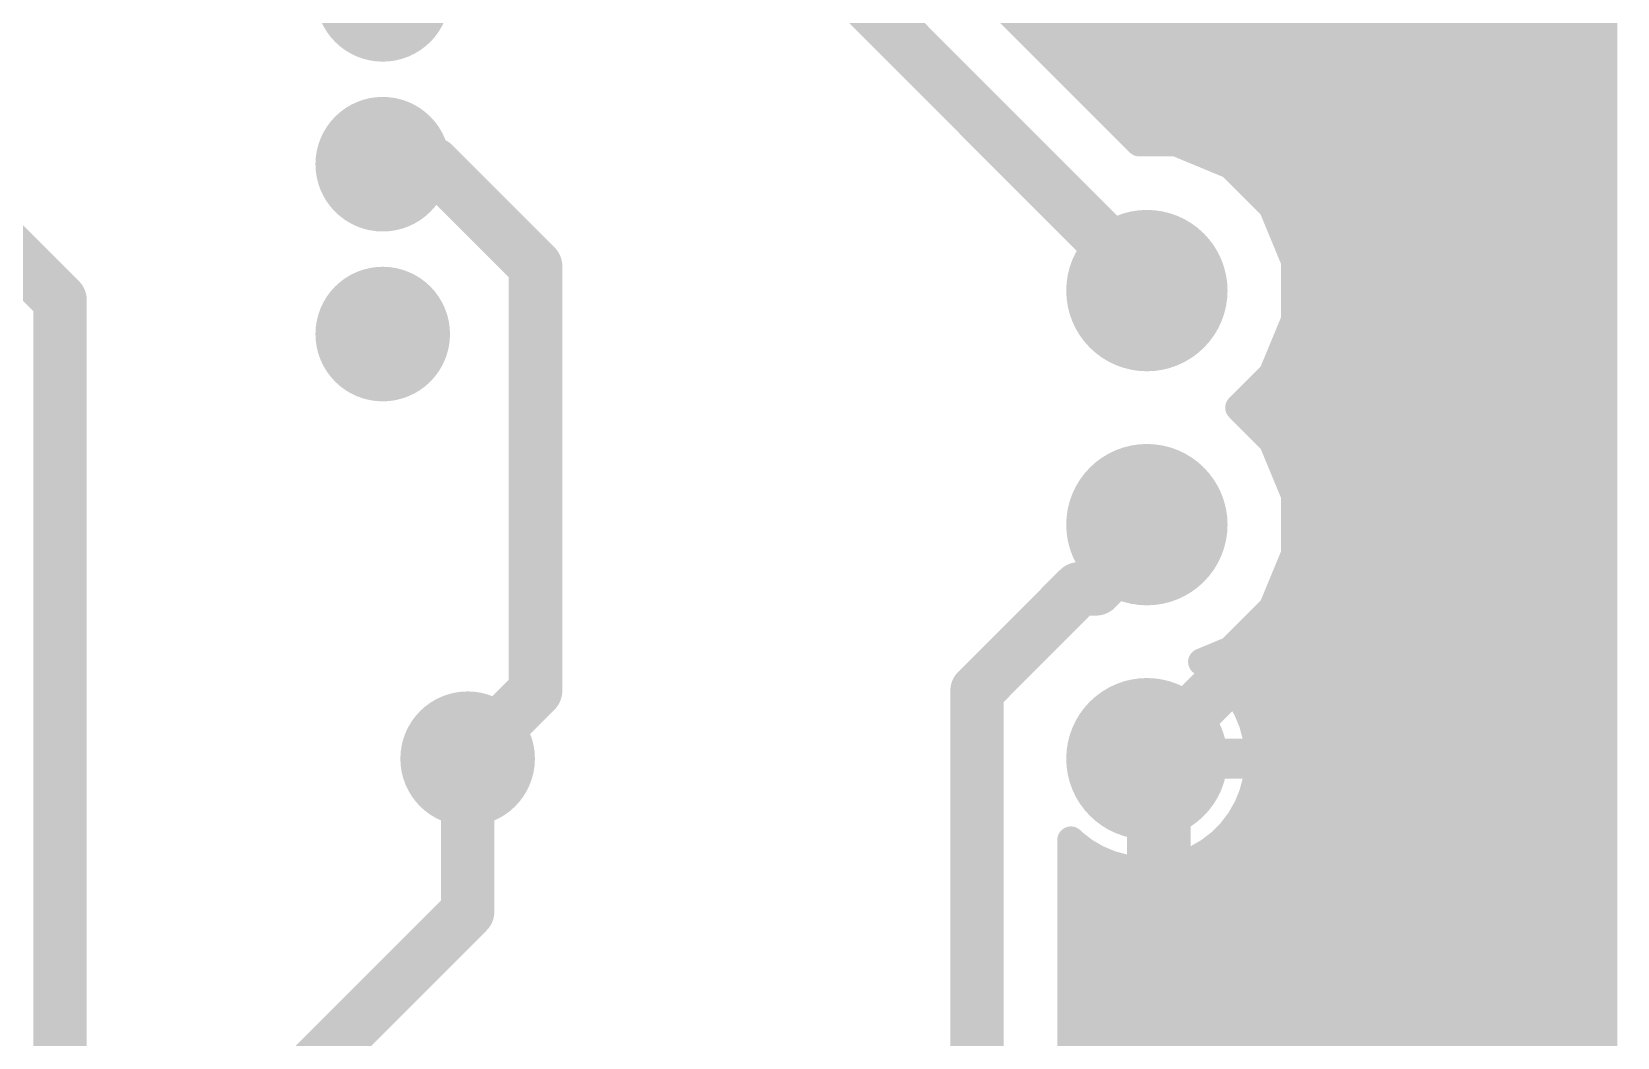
# Model space of a CAD drawing. Extents: x 5.3 to 94.7, y 6.6 to 67.
# Drawn here: x 70.95 to 94.67, y 33.93 to 48.97 of the extents above; entities that cross this region are included whole.
import ezdxf

# ---------------------------------------------------------------- set-up
doc = ezdxf.new("R2010")
doc.units = 0
doc.layers.add('16', color=175, linetype='CONTINUOUS')
doc.layers.add('17', color=82, linetype='CONTINUOUS')

# ---------------------------------------------------------------- blocks, each defined once
blk = doc.blocks.new('ROUNDP')
at = {"const_width": 0.5}
blk.add_lwpolyline([(0, -0.25, 1), (0, 0.25, 1), (0, -0.25)], format="xyb", dxfattribs=at)

msp = doc.modelspace()

# ---------------------------------------------------------------- linework, layer by layer
at = {"layer": '16'}
for points, const_width in [([(94.4628, 66.8428), (94.4628, 6.8072)], 0.4064), ([(90.17, 54.61), (90.17, 40.64)], 0.8), ([(80.137, 52.705), (87.63, 45.212)], 0.8), ([(87.5167, 47.3097), (82.1214, 52.705)], 0.4064), ([(85.652, 49.1744), (94.4628, 49.1744)], 0.4064), ([(86.0584, 48.768), (94.4628, 48.768)], 0.4064), ([(86.4648, 48.3616), (94.4628, 48.3616)], 0.4064), ([(86.8712, 47.9552), (94.4628, 47.9552)], 0.4064), ([(87.2776, 47.5488), (94.4628, 47.5488)], 0.4064), ([(88.0695, 47.3097), (87.5167, 47.3097)], 0.4064), ([(88.8817, 46.9733), (88.0695, 47.3097)], 0.4064), ([(71.374, 44.958), (69.342, 46.99)], 0.8), ([(76.962, 46.99), (76.2, 46.99)], 0.8), ([(78.486, 45.466), (76.962, 46.99)], 0.8), ([(88.4734, 47.1424), (94.4628, 47.1424)], 0.4064), ([(89.5033, 46.3517), (88.8817, 46.9733)], 0.4064), ([(89.119, 46.736), (94.4628, 46.736)], 0.4064), ([(89.8397, 45.5395), (89.5033, 46.3517)], 0.4064), ([(89.5124, 46.3296), (94.4628, 46.3296)], 0.4064), ([(89.6808, 45.9232), (94.4628, 45.9232)], 0.4064), ([(78.486, 39.116), (78.486, 45.466)], 0.8), ([(87.63, 45.212), (87.63, 45.1)], 0.8), ([(89.8397, 44.6605), (89.8397, 45.5395)], 0.4064), ([(89.8397, 45.5168), (94.4628, 45.5168)], 0.4064), ([(71.374, 32.004), (71.374, 44.958)], 0.8), ([(89.8397, 45.1104), (94.4628, 45.1104)], 0.4064), ([(89.5033, 43.8483), (89.8397, 44.6605)], 0.4064), ([(89.8397, 44.704), (94.4628, 44.704)], 0.4064), ([(89.6894, 44.2976), (94.4628, 44.2976)], 0.4064), ([(89.005, 43.35), (89.5033, 43.8483)], 0.4064), ([(89.5211, 43.8912), (94.4628, 43.8912)], 0.4064), ([(89.1398, 43.4848), (94.4628, 43.4848)], 0.4064), ([(89.5033, 42.8517), (89.005, 43.35)], 0.4064), ([(89.2766, 43.0784), (94.4628, 43.0784)], 0.4064), ([(89.8397, 42.0395), (89.5033, 42.8517)], 0.4064), ([(89.5777, 42.672), (94.4628, 42.672)], 0.4064), ([(89.7461, 42.2656), (94.4628, 42.2656)], 0.4064), ([(89.8397, 41.1605), (89.8397, 42.0395)], 0.4064), ([(87.63, 41.402), (87.63, 41.6)], 0.8), ([(89.8397, 41.8592), (94.4628, 41.8592)], 0.4064), ([(86.868, 40.64), (87.63, 41.402)], 0.8), ([(89.8397, 41.4528), (94.4628, 41.4528)], 0.4064), ([(89.5033, 40.3483), (89.8397, 41.1605)], 0.4064), ([(85.09, 39.116), (86.614, 40.64)], 0.8), ([(86.614, 40.64), (86.868, 40.64)], 0.8), ([(90.17, 40.64), (87.63, 38.1)], 0.8), ([(89.7925, 41.0464), (94.4628, 41.0464)], 0.4064), ([(89.6241, 40.64), (94.4628, 40.64)], 0.4064), ([(88.8817, 39.7267), (89.5033, 40.3483)], 0.4064), ([(89.3886, 40.2336), (94.4628, 40.2336)], 0.4064), ([(88.4497, 39.5478), (88.8817, 39.7267)], 0.4064), ([(88.9822, 39.8272), (94.4628, 39.8272)], 0.4064), ([(88.5563, 39.4863), (88.4497, 39.5478)], 0.4064), ([(88.7293, 39.3535), (88.5563, 39.4863)], 0.4064), ([(88.6416, 39.4208), (94.4628, 39.4208)], 0.4064), ([(77.47, 38.1), (78.486, 39.116)], 0.8), ([(85.09, 30.226), (85.09, 39.116)], 0.8), ([(88.8835, 39.1993), (88.7293, 39.3535)], 0.4064), ([(89.0163, 39.0263), (88.8835, 39.1993)], 0.4064), ([(89.1253, 38.8374), (89.0163, 39.0263)], 0.4064), ([(89.0231, 39.0144), (94.4628, 39.0144)], 0.4064), ([(89.2088, 38.6359), (89.1253, 38.8374)], 0.4064), ([(89.2652, 38.4253), (89.2088, 38.6359)], 0.4064), ([(89.2163, 38.608), (94.4628, 38.608)], 0.4064), ([(77.47, 38.1), (77.47, 35.814)], 0.8), ([(87.884, 37.846), (87.63, 38.1)], 0.8), ([(89.2937, 38.209), (89.2652, 38.4253)], 0.4064), ([(87.5332, 36.4363), (87.5332, 38.0032)], 0.4064), ([(87.5332, 38.0032), (87.7268, 38.0032)], 0.4064), ([(87.884, 33.528), (87.884, 37.846)], 0.8), ([(87.7268, 38.0032), (87.7268, 38.1968)], 0.4064), ([(87.7268, 38.1968), (89.2937, 38.1968)], 0.4064), ([(87.7268, 38.0032), (87.7268, 36.4363)], 0.4064), ([(89.2937, 38.0032), (87.7268, 38.0032)], 0.4064), ([(89.2652, 37.7747), (89.2937, 37.991)], 0.4064), ([(89.2937, 38.1968), (89.2937, 38.209)], 0.4064), ([(89.2937, 38.2016), (94.4628, 38.2016)], 0.4064), ([(89.2937, 37.991), (89.2937, 38.0032)], 0.4064), ([(87.5332, 37.7952), (87.7268, 37.7952)], 0.4064), ([(89.2088, 37.5641), (89.2652, 37.7747)], 0.4064), ([(89.2679, 37.7952), (94.4628, 37.7952)], 0.4064), ([(89.1253, 37.3626), (89.2088, 37.5641)], 0.4064), ([(87.5332, 37.3888), (87.7268, 37.3888)], 0.4064), ([(89.0163, 37.1737), (89.1253, 37.3626)], 0.4064), ([(89.1362, 37.3888), (94.4628, 37.3888)], 0.4064), ([(88.8835, 37.0007), (89.0163, 37.1737)], 0.4064), ([(86.4932, 32.2943), (86.4932, 36.884)], 0.4064), ([(86.4932, 36.884), (86.5307, 36.8465)], 0.4064), ([(86.5307, 36.8465), (86.7037, 36.7137)], 0.4064), ([(87.5332, 36.9824), (87.7268, 36.9824)], 0.4064), ([(88.5563, 36.7137), (88.7293, 36.8465)], 0.4064), ([(88.7293, 36.8465), (88.8835, 37.0007)], 0.4064), ([(88.8652, 36.9824), (94.4628, 36.9824)], 0.4064), ([(86.4932, 36.576), (86.9618, 36.576)], 0.4064), ([(86.7037, 36.7137), (86.8926, 36.6047)], 0.4064), ([(86.8926, 36.6047), (87.0941, 36.5212)], 0.4064), ([(87.5332, 36.576), (87.7268, 36.576)], 0.4064), ([(88.1659, 36.5212), (88.3674, 36.6047)], 0.4064), ([(88.2982, 36.576), (94.4628, 36.576)], 0.4064), ([(88.3674, 36.6047), (88.5563, 36.7137)], 0.4064), ([(87.0941, 36.5212), (87.3047, 36.4648)], 0.4064), ([(87.3047, 36.4648), (87.521, 36.4363)], 0.4064), ([(87.521, 36.4363), (87.5332, 36.4363)], 0.4064), ([(87.7268, 36.4363), (87.739, 36.4363)], 0.4064), ([(87.739, 36.4363), (87.9553, 36.4648)], 0.4064), ([(87.9553, 36.4648), (88.1659, 36.5212)], 0.4064), ([(86.4932, 36.1696), (94.4628, 36.1696)], 0.4064), ([(77.47, 35.814), (70.104, 28.448)], 0.8), ([(86.4932, 35.7632), (94.4628, 35.7632)], 0.4064), ([(86.4932, 35.3568), (94.4628, 35.3568)], 0.4064), ([(86.4932, 34.9504), (94.4628, 34.9504)], 0.4064), ([(86.4932, 34.544), (94.4628, 34.544)], 0.4064), ([(86.4932, 34.1376), (94.4628, 34.1376)], 0.4064), ([(86.4932, 33.7312), (94.4628, 33.7312)], 0.4064)]:
    msp.add_lwpolyline(points, dxfattribs=dict(at, const_width=const_width))
for points, const_width in [([(86.0584, 48.8696, 1), (86.0584, 48.6664)], 0.2032), ([(94.4628, 48.6664, 1), (94.4628, 48.8696)], 0.2032), ([(86.4648, 48.4632, 1), (86.4648, 48.26)], 0.2032), ([(94.4628, 48.26, 1), (94.4628, 48.4632)], 0.2032), ([(86.8712, 48.0568, 1), (86.8712, 47.8536)], 0.2032), ([(94.4628, 47.8536, 1), (94.4628, 48.0568)], 0.2032), ([(87.2776, 47.6504, 1), (87.2776, 47.4472)], 0.2032), ([(94.4628, 47.4472, 1), (94.4628, 47.6504)], 0.2032), ([(87.5167, 47.4113, 1), (87.5167, 47.2081)], 0.2032), ([(87.4449, 47.2379, 1), (87.5886, 47.3815)], 0.2032), ([(88.1084, 47.4036, 1), (88.0307, 47.2158)], 0.2032), ([(88.0695, 47.2081, 1), (88.0695, 47.4113)], 0.2032), ([(76.2, 47.19, 1), (76.2, 46.79)], 0.4), ([(77.1034, 47.1314, 1), (76.8206, 46.8486)], 0.4), ([(76.962, 46.79, 1), (76.962, 47.19)], 0.4), ([(88.4734, 47.244, 1), (88.4734, 47.0408)], 0.2032), ([(94.4628, 47.0408, 1), (94.4628, 47.244)], 0.2032), ([(88.9535, 47.0451, 1), (88.8099, 46.9014)], 0.2032), ([(88.8428, 46.8794, 1), (88.9206, 47.0672)], 0.2032), ([(89.119, 46.8376, 1), (89.119, 46.6344)], 0.2032), ([(94.4628, 46.6344, 1), (94.4628, 46.8376)], 0.2032), ([(89.5972, 46.3906, 1), (89.4094, 46.3128)], 0.2032), ([(89.5124, 46.4312, 1), (89.5124, 46.228)], 0.2032), ([(89.4314, 46.2799, 1), (89.5751, 46.4235)], 0.2032), ([(94.4628, 46.228, 1), (94.4628, 46.4312)], 0.2032), ([(89.6808, 46.0248, 1), (89.6808, 45.8216)], 0.2032), ([(94.4628, 45.8216, 1), (94.4628, 46.0248)], 0.2032), ([(78.686, 45.466, 1), (78.286, 45.466)], 0.4), ([(78.3446, 45.3246, 1), (78.6274, 45.6074)], 0.4), ([(87.83, 45.212, 1), (87.43, 45.212)], 0.4), ([(87.4886, 45.0706, 1), (87.7714, 45.3534)], 0.4), ([(89.9413, 45.5395, 1), (89.7381, 45.5395)], 0.2032), ([(89.8397, 45.6184, 1), (89.8397, 45.4152)], 0.2032), ([(89.7458, 45.5007, 1), (89.9336, 45.5784)], 0.2032), ([(94.4628, 45.4152, 1), (94.4628, 45.6184)], 0.2032), ([(71.574, 44.958, 1), (71.174, 44.958)], 0.4), ([(71.2326, 44.8166, 1), (71.5154, 45.0994)], 0.4), ([(87.43, 45.1, 1), (87.83, 45.1)], 0.4), ([(89.8397, 45.212, 1), (89.8397, 45.0088)], 0.2032), ([(94.4628, 45.0088, 1), (94.4628, 45.212)], 0.2032), ([(89.8397, 44.8056, 1), (89.8397, 44.6024)], 0.2032), ([(89.9336, 44.6216, 1), (89.7458, 44.6993)], 0.2032), ([(94.4628, 44.6024, 1), (94.4628, 44.8056)], 0.2032), ([(89.7381, 44.6605, 1), (89.9413, 44.6605)], 0.2032), ([(89.6894, 44.3992, 1), (89.6894, 44.196)], 0.2032), ([(94.4628, 44.196, 1), (94.4628, 44.3992)], 0.2032), ([(89.4094, 43.8872, 1), (89.5972, 43.8094)], 0.2032), ([(89.5211, 43.9928, 1), (89.5211, 43.7896)], 0.2032), ([(89.5751, 43.7765, 1), (89.4314, 43.9201)], 0.2032), ([(94.4628, 43.7896, 1), (94.4628, 43.9928)], 0.2032), ([(89.1398, 43.5864, 1), (89.1398, 43.3832)], 0.2032), ([(94.4628, 43.3832, 1), (94.4628, 43.5864)], 0.2032), ([(89.0768, 43.4218, 1), (88.9331, 43.2782)], 0.2032), ([(88.9331, 43.4218, 1), (89.0768, 43.2782)], 0.2032), ([(89.2766, 43.18, 1), (89.2766, 42.9768)], 0.2032), ([(94.4628, 42.9768, 1), (94.4628, 43.18)], 0.2032), ([(89.5972, 42.8906, 1), (89.4094, 42.8128)], 0.2032), ([(89.4314, 42.7799, 1), (89.5751, 42.9235)], 0.2032), ([(89.5777, 42.7736, 1), (89.5777, 42.5704)], 0.2032), ([(94.4628, 42.5704, 1), (94.4628, 42.7736)], 0.2032), ([(89.7461, 42.3672, 1), (89.7461, 42.164)], 0.2032), ([(94.4628, 42.164, 1), (94.4628, 42.3672)], 0.2032), ([(89.9413, 42.0395, 1), (89.7381, 42.0395)], 0.2032), ([(87.83, 41.6, 1), (87.43, 41.6)], 0.4), ([(89.8397, 41.9608, 1), (89.8397, 41.7576)], 0.2032), ([(89.7458, 42.0007, 1), (89.9336, 42.0784)], 0.2032), ([(94.4628, 41.7576, 1), (94.4628, 41.9608)], 0.2032), ([(87.7714, 41.2606, 1), (87.4886, 41.5434)], 0.4), ([(87.43, 41.402, 1), (87.83, 41.402)], 0.4), ([(89.8397, 41.5544, 1), (89.8397, 41.3512)], 0.2032), ([(94.4628, 41.3512, 1), (94.4628, 41.5544)], 0.2032), ([(89.9336, 41.1216, 1), (89.7458, 41.1993)], 0.2032), ([(86.614, 40.84, 1), (86.614, 40.44)], 0.4), ([(86.7554, 40.4986, 1), (86.4726, 40.7814)], 0.4), ([(86.868, 40.44, 1), (86.868, 40.84)], 0.4), ([(89.7925, 41.148, 1), (89.7925, 40.9448)], 0.2032), ([(89.7381, 41.1605, 1), (89.9413, 41.1605)], 0.2032), ([(90.3114, 40.4986, 1), (90.0286, 40.7814)], 0.4), ([(94.4628, 40.9448, 1), (94.4628, 41.148)], 0.2032), ([(86.7266, 40.7814, 1), (87.0094, 40.4986)], 0.4), ([(89.6241, 40.7416, 1), (89.6241, 40.5384)], 0.2032), ([(89.97, 40.64, 1), (90.37, 40.64)], 0.4), ([(94.4628, 40.5384, 1), (94.4628, 40.7416)], 0.2032), ([(89.3886, 40.3352, 1), (89.3886, 40.132)], 0.2032), ([(89.4094, 40.3872, 1), (89.5972, 40.3094)], 0.2032), ([(89.5751, 40.2765, 1), (89.4314, 40.4201)], 0.2032), ([(94.4628, 40.132, 1), (94.4628, 40.3352)], 0.2032), ([(88.8099, 39.7985, 1), (88.9535, 39.6549)], 0.2032), ([(88.9206, 39.6328, 1), (88.8428, 39.8206)], 0.2032), ([(88.9822, 39.9288, 1), (88.9822, 39.7256)], 0.2032), ([(94.4628, 39.7256, 1), (94.4628, 39.9288)], 0.2032), ([(88.5005, 39.6358, 1), (88.3989, 39.4598)], 0.2032), ([(88.4109, 39.6417, 1), (88.4886, 39.4539)], 0.2032), ([(88.6181, 39.5669, 1), (88.4944, 39.4057)], 0.2032), ([(88.5055, 39.3983, 1), (88.6071, 39.5743)], 0.2032), ([(88.6416, 39.5224, 1), (88.6416, 39.3192)], 0.2032), ([(94.4628, 39.3192, 1), (94.4628, 39.5224)], 0.2032), ([(78.6274, 38.9746, 1), (78.3446, 39.2574)], 0.4), ([(85.29, 39.116, 1), (84.89, 39.116)], 0.4), ([(84.9486, 39.2574, 1), (85.2314, 38.9746)], 0.4), ([(88.8011, 39.4254, 1), (88.6575, 39.2817)], 0.2032), ([(88.6675, 39.2729, 1), (88.7912, 39.4341)], 0.2032), ([(88.9641, 39.2612, 1), (88.8029, 39.1375)], 0.2032), ([(88.8117, 39.1275, 1), (88.9554, 39.2711)], 0.2032), ([(78.286, 39.116, 1), (78.686, 39.116)], 0.4), ([(89.1043, 39.0771, 1), (88.9283, 38.9755)], 0.2032), ([(89.0231, 39.116, 1), (89.0231, 38.9128)], 0.2032), ([(88.9357, 38.9644, 1), (89.0969, 39.0881)], 0.2032), ([(94.4628, 38.9128, 1), (94.4628, 39.116)], 0.2032), ([(89.2192, 38.8763, 1), (89.0315, 38.7985)], 0.2032), ([(89.0373, 38.7866, 1), (89.2133, 38.8882)], 0.2032), ([(89.3069, 38.6622, 1), (89.1106, 38.6096)], 0.2032), ([(89.2163, 38.7096, 1), (89.2163, 38.5064)], 0.2032), ([(89.1149, 38.597, 1), (89.3027, 38.6748)], 0.2032), ([(94.4628, 38.5064, 1), (94.4628, 38.7096)], 0.2032), ([(77.67, 38.1, 1), (77.27, 38.1)], 0.4), ([(77.3286, 38.2414, 1), (77.6114, 37.9586)], 0.4), ([(87.7714, 38.2414, 1), (87.4886, 37.9586)], 0.4), ([(87.4886, 38.2414, 1), (87.7714, 37.9586)], 0.4), ([(89.366, 38.4385, 1), (89.1645, 38.412)], 0.2032), ([(89.1671, 38.399, 1), (89.3634, 38.4516)], 0.2032), ([(87.6348, 38.0032, 1), (87.4316, 38.0032)], 0.2032), ([(87.5332, 38.1048, 1), (87.5332, 37.9016)], 0.2032), ([(88.084, 37.846, 1), (87.684, 37.846)], 0.4), ([(87.8284, 38.1968, 1), (87.6252, 38.1968)], 0.2032), ([(87.7268, 38.2984, 1), (87.7268, 38.0952)], 0.2032), ([(87.8284, 38.0032, 1), (87.6252, 38.0032)], 0.2032), ([(87.7268, 38.1048, 1), (87.7268, 37.9016)], 0.2032), ([(87.7426, 37.7046, 1), (88.0254, 37.9874)], 0.4), ([(87.7268, 37.9016, 1), (87.7268, 38.1048)], 0.2032), ([(89.3953, 38.209, 1), (89.1921, 38.209)], 0.2032), ([(89.2937, 38.3032, 1), (89.2937, 38.1)], 0.2032), ([(89.1921, 38.1968, 1), (89.3953, 38.1968)], 0.2032), ([(89.3953, 38.0032, 1), (89.1921, 38.0032)], 0.2032), ([(89.193, 38.1958, 1), (89.3944, 38.2223)], 0.2032), ([(89.3944, 37.9777, 1), (89.193, 38.0042)], 0.2032), ([(89.2937, 38.0952, 1), (89.2937, 38.2984)], 0.2032), ([(89.2937, 37.9016, 1), (89.2937, 38.1048)], 0.2032), ([(94.4628, 38.1, 1), (94.4628, 38.3032)], 0.2032), ([(87.5332, 37.8968, 1), (87.5332, 37.6936)], 0.2032), ([(87.6252, 38.0032, 1), (87.8284, 38.0032)], 0.2032), ([(87.7268, 37.6936, 1), (87.7268, 37.8968)], 0.2032), ([(89.2679, 37.8968, 1), (89.2679, 37.6936)], 0.2032), ([(89.3634, 37.7484, 1), (89.1671, 37.801)], 0.2032), ([(89.1921, 37.991, 1), (89.3953, 37.991)], 0.2032), ([(94.4628, 37.6936, 1), (94.4628, 37.8968)], 0.2032), ([(89.3027, 37.5252, 1), (89.1149, 37.603)], 0.2032), ([(89.1645, 37.788, 1), (89.366, 37.7615)], 0.2032), ([(87.5332, 37.4904, 1), (87.5332, 37.2872)], 0.2032), ([(87.7268, 37.2872, 1), (87.7268, 37.4904)], 0.2032), ([(89.0315, 37.4015, 1), (89.2192, 37.3237)], 0.2032), ([(89.1362, 37.4904, 1), (89.1362, 37.2872)], 0.2032), ([(89.2133, 37.3118, 1), (89.0373, 37.4134)], 0.2032), ([(89.1106, 37.5904, 1), (89.3069, 37.5378)], 0.2032), ([(94.4628, 37.2872, 1), (94.4628, 37.4904)], 0.2032), ([(88.9283, 37.2245, 1), (89.1043, 37.1229)], 0.2032), ([(89.0969, 37.1119, 1), (88.9357, 37.2356)], 0.2032), ([(86.5948, 36.884, 1), (86.3916, 36.884)], 0.2032), ([(86.565, 36.9558, 1), (86.4214, 36.8121)], 0.2032), ([(86.5925, 36.9271, 1), (86.4688, 36.7659)], 0.2032), ([(86.4588, 36.7746, 1), (86.6025, 36.9183)], 0.2032), ([(87.5332, 37.084, 1), (87.5332, 36.8808)], 0.2032), ([(87.7268, 36.8808, 1), (87.7268, 37.084)], 0.2032), ([(88.6575, 36.9183, 1), (88.8011, 36.7746)], 0.2032), ([(88.7912, 36.7659, 1), (88.6675, 36.9271)], 0.2032), ([(88.8652, 37.084, 1), (88.8652, 36.8808)], 0.2032), ([(88.8029, 37.0625, 1), (88.9641, 36.9388)], 0.2032), ([(88.9554, 36.9288, 1), (88.8117, 37.0725)], 0.2032), ([(94.4628, 36.8808, 1), (94.4628, 37.084)], 0.2032), ([(86.4932, 36.6776, 1), (86.4932, 36.4744)], 0.2032), ([(86.7545, 36.8017, 1), (86.6529, 36.6257)], 0.2032), ([(86.6419, 36.6331, 1), (86.7656, 36.7943)], 0.2032), ([(86.9315, 36.6985, 1), (86.8537, 36.5108)], 0.2032), ([(86.8418, 36.5167, 1), (86.9434, 36.6927)], 0.2032), ([(86.9618, 36.4744, 1), (86.9618, 36.6776)], 0.2032), ([(87.5332, 36.6776, 1), (87.5332, 36.4744)], 0.2032), ([(87.7268, 36.4744, 1), (87.7268, 36.6776)], 0.2032), ([(88.2982, 36.6776, 1), (88.2982, 36.4744)], 0.2032), ([(88.3166, 36.6927, 1), (88.4182, 36.5167)], 0.2032), ([(88.4063, 36.5108, 1), (88.3285, 36.6985)], 0.2032), ([(88.4944, 36.7943, 1), (88.6181, 36.6331)], 0.2032), ([(88.6071, 36.6257, 1), (88.5055, 36.8017)], 0.2032), ([(94.4628, 36.4744, 1), (94.4628, 36.6776)], 0.2032), ([(87.1204, 36.6194, 1), (87.0678, 36.4231)], 0.2032), ([(87.0552, 36.4273, 1), (87.133, 36.6151)], 0.2032), ([(87.318, 36.5655, 1), (87.2915, 36.364)], 0.2032), ([(87.2784, 36.3666, 1), (87.331, 36.5629)], 0.2032), ([(87.521, 36.5379, 1), (87.5209, 36.3347)], 0.2032), ([(87.4316, 36.4363, 1), (87.6348, 36.4363)], 0.2032), ([(87.5077, 36.3356, 1), (87.5342, 36.537)], 0.2032), ([(87.5332, 36.3347, 1), (87.5332, 36.5379)], 0.2032), ([(87.7268, 36.5379, 1), (87.7268, 36.3347)], 0.2032), ([(87.6252, 36.4363, 1), (87.8284, 36.4363)], 0.2032), ([(87.7258, 36.537, 1), (87.7523, 36.3356)], 0.2032), ([(87.739, 36.3347, 1), (87.739, 36.5379)], 0.2032), ([(87.929, 36.5629, 1), (87.9816, 36.3666)], 0.2032), ([(87.9685, 36.364, 1), (87.942, 36.5655)], 0.2032), ([(88.127, 36.6151, 1), (88.2048, 36.4273)], 0.2032), ([(88.1922, 36.4231, 1), (88.1396, 36.6194)], 0.2032), ([(86.4932, 36.2712, 1), (86.4932, 36.068)], 0.2032), ([(94.4628, 36.068, 1), (94.4628, 36.2712)], 0.2032), ([(77.6114, 35.6726, 1), (77.3286, 35.9554)], 0.4), ([(77.27, 35.814, 1), (77.67, 35.814)], 0.4), ([(86.4932, 35.8648, 1), (86.4932, 35.6616)], 0.2032), ([(94.4628, 35.6616, 1), (94.4628, 35.8648)], 0.2032), ([(86.4932, 35.4584, 1), (86.4932, 35.2552)], 0.2032), ([(94.4628, 35.2552, 1), (94.4628, 35.4584)], 0.2032), ([(86.4932, 35.052, 1), (86.4932, 34.8488)], 0.2032), ([(94.4628, 34.8488, 1), (94.4628, 35.052)], 0.2032), ([(86.4932, 34.6456, 1), (86.4932, 34.4424)], 0.2032), ([(94.4628, 34.4424, 1), (94.4628, 34.6456)], 0.2032), ([(86.4932, 34.2392, 1), (86.4932, 34.036)], 0.2032), ([(94.4628, 34.036, 1), (94.4628, 34.2392)], 0.2032), ([(86.4932, 33.8328, 1), (86.4932, 33.6296)], 0.2032), ([(94.4628, 33.6296, 1), (94.4628, 33.8328)], 0.2032)]:
    msp.add_lwpolyline(points, format="xyb", dxfattribs=dict(at, const_width=const_width))

# ---------------------------------------------------------------- block references
at = {"layer": '17'}
for p, xscale, yscale, rotation in [((76.2, 49.53), 2.0128, 2.0128, 270), ((76.2, 46.99), 2.0128, 2.0128, 270), ((87.63, 45.1), 2.413, 2.413, 90), ((76.2, 44.45), 2.0128, 2.0128, 270), ((87.63, 41.6), 2.413, 2.413, 90), ((87.63, 38.1), 2.413, 2.413, 90)]:
    msp.add_blockref('ROUNDP', p, dxfattribs=dict(at, xscale=xscale, yscale=yscale, rotation=rotation))
at = {"layer": '17', "xscale": 2.0128, "yscale": 2.0128}
msp.add_blockref('ROUNDP', (77.47, 38.1), dxfattribs=at)

doc.saveas('drawing.dxf')
